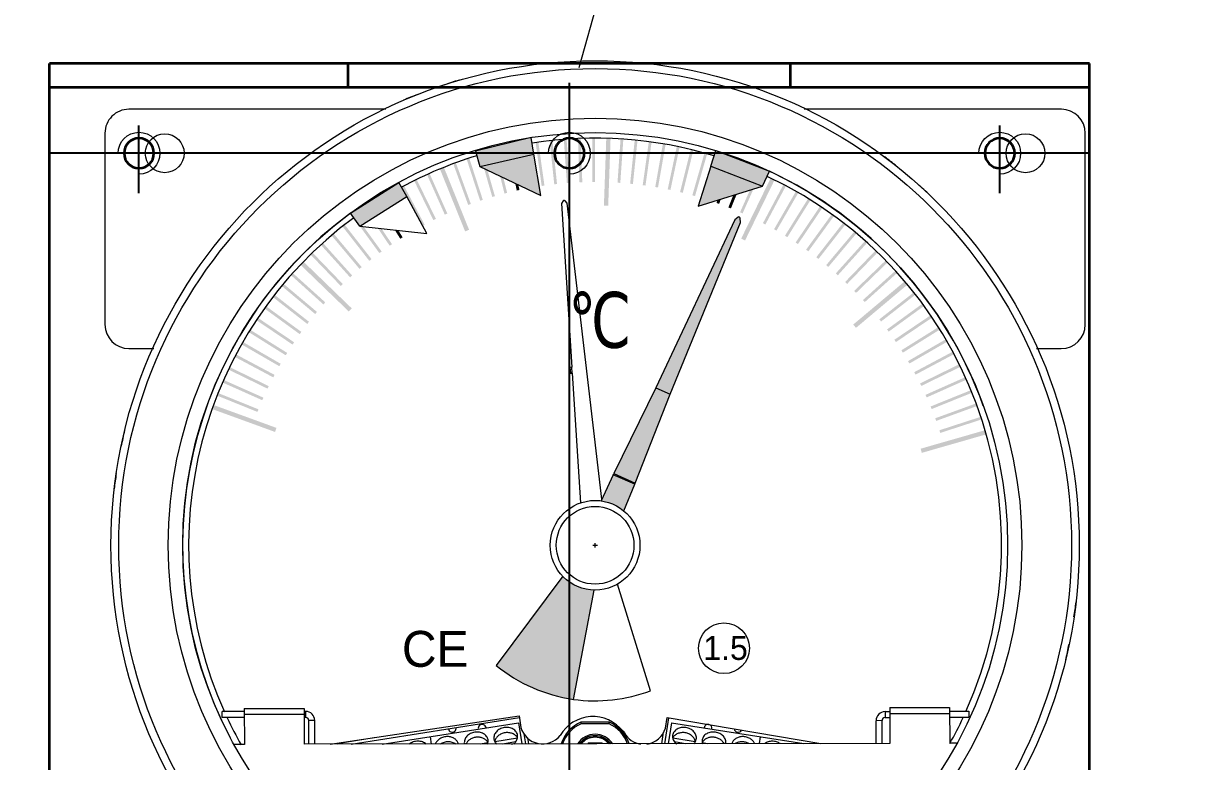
# Model space of a CAD drawing. Header units: millimetres. Extents: x 8981 to 59433, y 5244 to 14154.
# Drawn here: x 11834.6 to 12032, y 12205.3 to 12328.6 of the extents above; entities that cross this region are included whole.
import ezdxf

# ---------------------------------------------------------------- set-up
doc = ezdxf.new("R2010")
doc.units = ezdxf.units.MM
for name, color, linetype in [('02___PRT_ALL_AXES', 7, 'Continuous'), ('03___PRT_ALL_CURVES', 7, 'Continuous'), ('1', 4, 'Continuous'), ('2', 3, 'Continuous'), ('DIM', 3, 'Continuous')]:
    doc.layers.add(name, color=color, linetype=linetype)
doc.layers.add('1实线层', color=7, linetype='Continuous', lineweight=30)
doc.layers.add('铁心', color=3, linetype='Continuous', lineweight=0)
doc.styles.add('KE', font='gbenor.shx', dxfattribs={"width": 0.8, "height": 6, "bigfont": 'gbcbig.shx'})
doc.styles.get("Standard").update_dxf_attribs({"font": 'gbenor.shx', "bigfont": 'gbcbig.shx'})

# ---------------------------------------------------------------- blocks, each defined once
blk = doc.blocks.new('油面温度计底板')
at = {"ltscale": 40}
for p, q in [((8364.366988367601, 7430.049955558659), (8364.366988367603, 7663.479647320791)), ((8277.366988367601, 7651.737153375858), (8451.366988367601, 7651.737153375858)), ((8269.40402811715, 7546.737153375858), (8455.673431827667, 7546.737153375858))]:
    blk.add_line(p, q, dxfattribs=at)
at = {"ltscale": 5}
for p, q in [((8292.366988367603, 7645.050743415648), (8292.366988367603, 7656.394653179698)), ((8436.3669883676, 7645.050743415648), (8436.3669883676, 7656.394653179698)), ((8357.340258921224, 7441.737153375858), (8369.972183703865, 7441.737153375858))]:
    blk.add_line(p, q, dxfattribs=at)
at = {"layer": '1', "lineweight": 35}
for p, q in [((8277.366988367601, 7666.73715337586), (8451.366988367601, 7666.73715337586)), ((8277.366988367601, 7426.737153375857), (8277.366988367601, 7666.73715337586)), ((8327.3669883676, 7662.737153375857), (8327.3669883676, 7666.73715337586)), ((8401.366988367603, 7662.737153375857), (8401.366988367603, 7666.73715337586)), ((8451.366988367601, 7426.737153375857), (8451.366988367603, 7666.73715337586)), ((8277.366988367601, 7662.737153375857), (8451.366988367601, 7662.737153375857)), ((8277.366988367601, 7430.737153375858), (8451.366988367601, 7430.737153375858)), ((8327.3669883676, 7426.737153375857), (8327.3669883676, 7430.737153375858)), ((8401.366988367603, 7426.737153375857), (8401.366988367603, 7430.737153375858)), ((8277.366988367601, 7426.737153375857), (8451.366988367601, 7426.737153375857))]:
    blk.add_line(p, q, dxfattribs=at)
for centre in [(8292.366988367603, 7651.737153375858), (8364.366988367601, 7651.737153375858), (8436.3669883676, 7651.737153375858), (8364.366988367601, 7441.737153375858)]:
    blk.add_circle(centre, 2.5, dxfattribs=at)
at = {"layer": '2', "lineweight": 9}
for centre in [(8292.366988367603, 7651.737153375858), (8364.366988367601, 7651.737153375858), (8436.3669883676, 7651.737153375858), (8364.366988367601, 7441.737153375858)]:
    blk.add_arc(centre, 3.5, 0, 270, dxfattribs=at)
blk = doc.blocks.new('657965987967')
at = {"lineweight": 5}
h = blk.add_hatch(color=5, dxfattribs=at)
h.paths.add_polyline_path([(-41.12502574919927, -0.07501307064740104), (-45.64133760635013, -1.108377081898652), (-40.55305143035002, -3.534589777198562)])
h.paths.add_polyline_path([(-41.35431898960815, 1.31186310078192), (-46.01473208535026, 0.1613040796510177), (-45.64133760635013, -1.108377081898652), (-41.12502574919927, -0.07501307064740104)])
for color, points in [(256, [(-39.56511165330448, 1.042786136596987), (-39.18494936272327, -2.574216447759682), (-39.41684694069409, -2.598589865352551), (-39.7970092312753, 1.018412719004118)]), (256, [(-38.38288832068065, 1.146620950956276), (-38.12918918445939, -2.481445725759841), (-38.36179611670013, -2.497711186970264), (-38.61549525292139, 1.130355489745853)]), (256, [(-37.19776138380621, 1.209133512649714), (-37.07083449526544, -2.425577016041643), (-37.30386738605375, -2.433714703904116), (-37.43079427459816, 1.200995824787242)]), (256, [(-36.01117473730119, 1.230247659757879), (-36.01117473730119, -2.406678386014391), (-36.24434967196066, -2.406678386014391), (-36.24434967196066, 1.230247659757879)]), (256, [(-34.70737212407039, 1.217319091188983), (-34.90321484669767, -4.390882717638306), (-35.2627745611062, -4.378326615733386), (-35.06693183847528, 1.229875193093903)]), (256, [(-34.82457405421155, 1.209937667939812), (-34.95150094275232, -2.424772860751546), (-35.18453383354426, -2.416635172889073), (-35.05760694499986, 1.218075355802284)]), (256, [(-33.63940502468904, 1.148228281792399), (-33.8931041609103, -2.479838394923718), (-34.12571109315104, -2.463572933716932), (-33.87201195692978, 1.164493742999184)]), (256, [(-32.45711159463826, 1.045194684698799), (-32.83727388521947, -2.57180789965787), (-33.06917146319029, -2.547434482065), (-32.68900917260908, 1.069568102291669)]), (256, [(-40.74299102465739, 0.8977555763049168), (-40.23682874890437, -2.703776155198284), (-40.46773444112841, -2.736227833920566), (-40.97389671688143, 0.8653038975826348)]), (256, [(-31.2791342064811, 0.9009624072241422), (-31.78529648223412, -2.700569324279058), (-32.01620217445816, -2.668117645556777), (-31.51003989870514, 0.9334140859464242)]), (256, [(-30.10690804421392, 0.715707174185809), (-30.73845362436987, -2.865965792825591), (-30.9680861078341, -2.825475390342035), (-30.33654052767452, 0.756197576665727)]), (256, [(-28.9418612848458, 0.489654690540192), (-29.69802072839957, -3.067795795177517), (-29.92610023128873, -3.019316000256367), (-29.16994078773496, 0.5381344854613417)]), (256, [(-27.78541335839327, 0.2230803664278938), (-28.66526540154155, -3.305813432569266), (-28.89151404411678, -3.249403310368507), (-28.0116620009685, 0.2794904886250151)]), (256, [(-47.63927042342766, -0.8241622757414007), (-46.39536845598923, -4.241754843296803), (-46.61448122144066, -4.321505367868667), (-47.85838318887909, -0.9039128003132646)]), (256, [(-46.51728409139832, -0.4374060894806462), (-45.39341213596708, -3.896328304595954), (-45.6151746770156, -3.968383322066074), (-46.73904663244321, -0.5094611069507664)]), (256, [(-26.63897321851618, -0.08369101840798976), (-27.64144589707212, -3.579728717169928), (-27.86558803021398, -3.515456994737178), (-26.86311535165805, -0.01941929597523995)]), (256, [(-49.83935015741736, -1.713919496618473), (-48.36007906644591, -5.036416765513422), (-48.57309496884045, -5.131257555687625), (-50.0523660598119, -1.808760286789038)]), (256, [(-48.64300867986094, -1.195426033566036), (-46.54085873211443, -6.398429733137164), (-46.87443990270185, -6.533205274499778), (-48.97658985044473, -1.330201574928651)]), (256, [(-48.74707567545192, -1.249839618878468), (-47.38465919894224, -4.621938728771056), (-47.60085523364614, -4.709287596713693), (-48.96327171015946, -1.337188486821105)]), (256, [(-45.00323509584996, -1.412639137593942), (-45.28422582337589, -1.278656250862696), (-44.60415310145981, -3.650351684125781), (-44.38001096831795, -3.586079961693031)]), (256, [(-43.67148527387326, -2.047648296527768), (-43.94422307266723, -1.917600597356795), (-43.58264826883533, -3.367797926610365), (-43.3563996262601, -3.311387804409605)]), (1, [(-51.76196990515018, -3.622749760546867), (-52.4091346169007, -2.445534928247071), (-56.46327152954836, -5.009707556597277), (-55.67811210884975, -6.098379823997675)]), (256, [(-51.77148958518228, -3.628767725385842), (-51.76196990513199, -3.622749760535953), (-50.42638171535145, -6.052230537607102), (-50.26457092708733, -5.966194215343421), (-51.97200428153519, -2.754979117824405), (-52.17788552881029, -2.864448118802102)]), (256, [(-50.9147631011183, -2.215836499115539), (-49.32043965964476, -5.484683975886583), (-49.53001590266285, -5.586901139398833), (-51.12433934413639, -2.31805366262779)]), (256, [(-42.41426044961918, -2.647122210524685), (-42.6795302467217, -2.520635427517846), (-42.55190472542381, -3.121066297746438), (-42.32382522253465, -3.07258650282165)]), (256, [(-20.99518279652693, -2.246662591463974), (-23.45515520361005, -7.290353467891691), (-23.77852232072109, -7.132636786805961), (-21.31854991363434, -2.088945910381881)]), (256, [(-21.10525438274999, -2.205735537518194), (-22.69957782422352, -5.474583014289237), (-22.90915406724162, -5.372365850780625), (-21.31483062576808, -2.103518374009582)]), (256, [(-20.04764806785897, -2.744161539470952), (-21.75508142230319, -5.955376636993606), (-21.96096266957829, -5.845907636015909), (-20.25352931513407, -2.634692538493255)]), (256, [(-25.48312961480769, -3.842463427812618), (-25.76303291742079, -3.929733531404054), (-25.84470417955527, -4.154123479944246), (-25.62559141410384, -4.23387400451611)]), (256, [(-24.15759369140505, -3.429179067581572), (-24.44532667478779, -3.518890360843216), (-24.85220847847813, -4.525958164053009), (-24.6360124437706, -4.613307031995646)]), (256, [(-22.7540243229887, -2.991564923577243), (-23.05040912001277, -3.08397373653861), (-23.87329422229595, -4.932203936961741), (-23.66027831990141, -5.027044727135944)]), (256, [(-19.00947681464095, -3.319169474951195), (-20.82793983752708, -6.468839822275186), (-21.02987525446952, -6.352252354947268), (-19.21141223158338, -3.202582007623278)]), (256, [(-17.99200547484725, -3.930058785361325), (-19.91928264909438, -7.014346994339576), (-20.11702620850338, -6.890783104528964), (-18.18974903425624, -3.806494895547075)]), (256, [(-16.99647368057776, -4.57608519617861), (-19.03021691582035, -7.591233536724758), (-19.22352769763165, -7.460843767996266), (-17.18978446238907, -4.445695427446481)]), (256, [(-55.36800120133557, -6.131418560824386), (-55.67811210884975, -6.098379823997675), (-56.17869060178418, -5.404296675344085), (-56.18249698907675, -5.407062177589978), (-54.04476549569154, -8.349397155907354), (-53.85612301088986, -8.212340368107107)]), (256, [(-16.02409433397042, -5.256461623728683), (-18.16182582735564, -8.198796602046059), (-18.35046831215732, -8.061739814245811), (-16.2127368187721, -5.119404835932073)]), (256, [(-15.07605212947965, -5.970359134145838), (-17.31516738446953, -8.836295968285413), (-17.49891174045479, -8.692739144004008), (-15.2597964854649, -5.826802309864433)]), (256, [(-57.86345655288824, -6.731719085371878), (-55.52568555331891, -9.5177660727677), (-55.70430791629042, -9.667648031660065), (-58.04207891585975, -6.881601044260606)]), (256, [(-56.94141268231033, -5.984545225008333), (-54.70229742732045, -8.850482059147907), (-54.8860417833057, -8.994038883429312), (-57.12515703829558, -6.128102049289737)]), (256, [(-53.87419534921719, -6.290566327716078), (-54.17723166178257, -6.258281307298603), (-53.18150401902312, -7.734508245728648), (-52.98819323720818, -7.604118477000156)]), (256, [(-52.46569635455671, -6.440625633847958), (-52.7602611504808, -6.409243155721924), (-52.29730910442231, -7.150121300321189), (-52.09956554501332, -7.026557410506939)]), (256, [(-14.15350211049736, -6.71690795327595), (-16.49127311006305, -9.502954940675409), (-16.66989547303456, -9.353072981786681), (-14.33212447346523, -6.567025994387222)]), (256, [(-58.75886274757431, -7.510616654624755), (-56.32528421728421, -10.21337942618629), (-56.49856696340794, -10.36940391160169), (-58.93214549369804, -7.666641140043794)]), (256, [(-13.25756826210636, -7.495198526383319), (-15.69114679239647, -10.19796129794486), (-15.8644295385202, -10.04193681252582), (-13.43085100823009, -7.339174040967919)]), (256, [(-59.62654035184823, -8.320288966067892), (-57.10011923141064, -10.93647462167792), (-57.26785124235539, -11.09845154182403), (-59.79427236278934, -8.48226588621037)]), (256, [(-12.38934214170149, -8.304282626289933), (-14.91576326213908, -10.9204682819036), (-15.08349527308383, -10.75849136176112), (-12.55707415264624, -8.142305706147454)]), (256, [(-60.3924943021193, -9.067712414562266), (-56.35583250739728, -12.96587139741678), (-56.60575591928136, -13.2246746665478), (-60.64241771400339, -9.326515683693287)]), (256, [(-60.46543223420667, -9.15974955870115), (-57.84924657859301, -11.68617067913874), (-58.01122349873913, -11.85390269007985), (-60.62740915434915, -9.327481569645897)]), (256, [(-11.54988154906823, -9.14317450865201), (-14.16606720468189, -11.66959562908596), (-14.32804412482437, -11.50186361814485), (-11.71185846921071, -8.975442497707263)]), (256, [(-10.74020923762873, -10.01085211292593), (-13.44297200918663, -12.44443064321604), (-13.59899649460567, -12.27114789709231), (-10.89623372304413, -9.8375693668022)]), (256, [(-61.27451633411329, -10.02797567910602), (-58.57175356255539, -12.46155420939613), (-58.72777804797079, -12.63483695551986), (-61.43054081953233, -10.20125842522975)]), (256, [(-9.877402803296718, -10.98841717931646), (-14.17615331750494, -14.59549715031244), (-14.40741472506852, -14.31989053701909), (-10.1086642108603, -10.71281056602311)]), (256, [(-9.961311668372218, -10.90625830761201), (-12.74735865577168, -13.24402930718134), (-12.8972406146604, -13.06540694420983), (-10.11119362726095, -10.7276359446405)]), (256, [(-62.05280690722066, -10.92390952749338), (-59.2667599198212, -13.26168052706271), (-59.41664187870992, -13.44030289003422), (-62.20268886610938, -11.10253189046489)]), (256, [(-9.214137808008672, -11.82830217818628), (-12.08007464214825, -14.06741743317616), (-12.22363146643329, -13.88367307719454), (-9.357694632290077, -11.64455782220102)]), (256, [(-63.51325323676792, -12.79450175097008), (-60.57091825845418, -14.93223324435166), (-60.70797504625079, -15.12087572915698), (-63.65031002456817, -12.98314423577176)]), (256, [(-62.79935572635077, -11.84645954647931), (-59.93341889221119, -14.08557480146919), (-60.0769757164926, -14.26931915745445), (-62.94291255063581, -12.03020390246093)]), (256, [(-8.499597972793708, -12.77586035622517), (-11.44193295111108, -14.91359184960675), (-11.57898973890769, -14.72494936480507), (-8.636654760590318, -12.58721787141985)]), (256, [(-64.19362966432163, -13.76688109757379), (-61.17848132377185, -15.80062433282001), (-61.30887109250034, -15.99393511463131), (-64.32401943305013, -13.96019187938873)]), (256, [(-7.818562719450711, -13.74777838804584), (-10.8337110600005, -15.78152162328843), (-10.96410082872899, -15.58821084147712), (-7.948952488179202, -13.55446760623454)]), (256, [(-64.83965607513528, -14.76241289184691), (-61.75536786615703, -16.68969006609041), (-61.87893175597128, -16.88743362550304), (-64.96321996494953, -14.9601564512559)]), (256, [(-7.171861784529028, -14.74287214123979), (-10.25614999350728, -16.67014931548692), (-10.37971388332153, -16.47240575607429), (-7.295425674343278, -14.54512858182716)]), (256, [(-65.45054538554541, -15.77988423164061), (-62.30087503822142, -17.59834725452674), (-62.41746250555298, -17.80028267146918), (-65.56713285287697, -15.98181964858304)]), (256, [(-6.560283073504252, -15.75992924735328), (-9.709953420828242, -17.57839227023942), (-9.826540888159798, -17.37645685329699), (-6.676870540832169, -15.55799383041085)]), (256, [(-5.984571700824745, -16.79771057896505), (-9.195786798343761, -18.50514393340927), (-9.305255799321458, -18.29926268613417), (-6.094040701802442, -16.59182933168995)]), (256, [(-66.02555332102565, -16.81805548485863), (-62.814338223503, -18.52548883930285), (-62.9238072244807, -18.73137008657795), (-66.13502232200335, -17.02393673213373)]), (256, [(-5.445429082119517, -17.85495175938195), (-8.71427655889056, -19.44927520085184), (-8.816493722399173, -19.23969895783375), (-5.54764624562813, -17.64537551636022)]), (256, [(-66.56397932297841, -17.87566179974965), (-63.29513184620737, -19.46998524121955), (-63.39734900971598, -19.67956148424128), (-66.66619648648702, -18.08523804276774)]), (256, [(-4.943512079618813, -18.93036470307925), (-8.2660093485174, -20.40963579405434), (-8.360850138687965, -20.19661989165616), (-5.038352869793016, -18.7173488006847)]), (256, [(-67.06516740225925, -18.95141464592598), (-63.7426701333643, -20.43068573690107), (-63.83751092353486, -20.64370163929561), (-67.16000819243345, -19.16443054832416)]), (256, [(-67.52850693839719, -20.04400338425694), (-64.1564078285046, -21.40641986077026), (-64.24375669644724, -21.62261589547779), (-67.61585580633982, -20.26019941896448)]), (256, [(-4.479432201878808, -20.02263918504468), (-7.851531311771396, -21.385055661558), (-7.938880179714033, -21.16885962685046), (-4.566781069821445, -19.80644315033715)]), (256, [(-67.92423618603425, -21.03835021905252), (-62.65103804056344, -22.95763738338792), (-62.77408966534495, -23.29571894390028), (-68.04728781081212, -21.37643177956488)]), (256, [(-67.95343342353954, -21.15209686366143), (-64.5358408559805, -22.3959988311035), (-64.61559138055236, -22.61511159655493), (-68.0331839481114, -21.37120962911649)]), (256, [(-4.05375485874174, -21.13044443706895), (-7.471347426297143, -22.37434640451102), (-7.551097950872645, -22.15523363905595), (-4.133505383313604, -20.91133167161752)]), (256, [(-3.666998672480986, -22.25243076910192), (-7.125920887596294, -23.37630272452952), (-7.197975905070052, -23.15454018348464), (-3.739053689954744, -22.0306682280534)]), (256, [(-3.276397307065054, -23.4964158877774), (-8.670632911565917, -25.04318805706498), (-8.769801411275694, -24.69734639880699), (-3.375565806771192, -23.15057422951941)]), (1, [(-36.08013505160125, -36.51919740668382, -0.1991556591608992), (-38.71002943349595, -35.36165591825556), (-44.27217053894856, -42.81481678709679, 0.1344075077891556), (-37.81955050614852, -45.65492148799967)])]:
    blk.add_hatch(color=color, dxfattribs=at).paths.add_polyline_path(points)
h = blk.add_hatch(color=3, dxfattribs=at)
h.paths.add_polyline_path([(-25.91400134589639, 0.2228110634932818), (-26.3149057080991, -1.088654560597206), (-21.99146044384906, -2.753807712048001), (-21.40429351353669, -1.510761553057819, 0.0001226183228659193), (-21.41962791219339, -1.50360702472608)])
h.paths.add_polyline_path([(-26.3149057080991, -1.088654560597206), (-27.37307406490072, -4.431722812747466), (-21.99146044384906, -2.753807712048001)])
h = blk.add_hatch(color=1, dxfattribs=at)
h.paths.add_polyline_path([(-55.67811210884975, -6.098379823997675), (-50.07271048464827, -6.695570650197624), (-51.76196990515018, -3.622749760546867)], flags=17)
edge = h.paths.add_edge_path()
edge.add_line((-55.67811210884975, -6.098379823997675), (-50.07271048465009, -6.695570650197624))
edge.add_line((-56.46327152954836, -5.009707556597277), (-55.67811210884793, -6.098379823997675))
edge.add_line((-56.46327152954836, -5.009707556597277), (-52.40913461689888, -2.445534928247071))
edge.add_line((-51.76196990515018, -3.622749760546867), (-52.4091346169007, -2.445534928247071))
edge.add_line((-50.07271048464827, -6.695570650197624), (-51.76196990514836, -3.622749760546868))
edge = h.paths.add_edge_path(flags=17)
edge.add_line((-55.67811210884975, -6.098379823997675), (-51.76196990515018, -3.622749760546867))
edge.add_line((-51.76196990515018, -3.622749760546867), (-52.4091346169007, -2.445534928247071))
edge.add_line((-56.46327152954836, -5.009707556597277), (-52.40913461689888, -2.445534928247071))
edge.add_line((-56.46327152954836, -5.009707556597277), (-55.67811210884793, -6.098379823997675))
h = blk.add_hatch(color=1, dxfattribs=at)
h.paths.add_polyline_path([(-23.84384045775005, -5.779725677897659), (-23.86320424695077, -5.41778308274661, 0.6150216054962651), (-24.02657769339203, -5.345887551240594, -3.303719337709829e-05), (-24.026567485962, -5.345879158307071), (-24.30655438534814, -5.576063290496677), (-30.92135565163699, -19.59727791112164), (-29.71576269398793, -20.12791666082194)])
h.paths.add_polyline_path([(-29.71578856979977, -20.12790527164907), (-30.9216464050005, -19.59714993674788), (-34.43023703885046, -26.78127051694901), (-32.64349941809996, -27.56769864849775)])
h.paths.add_polyline_path([(-32.68971267010056, -27.67269356494944), (-34.47645029085106, -26.88626543339706), (-35.4993106807342, -29.05359011891051, -0.1413258931594611), (-33.59703245463606, -29.89084057637228)])
at = {"color": 7, "linetype": 'Continuous', "lineweight": 5}
for p, q in [((-47.38230010979896, 6.113206582453131), (-47.37812892569855, 6.098696264001774)), ((-47.38230010979896, 6.113206582453131), (-47.37688007425095, 6.099061832101142)), ((-52.02015150794978, 4.441919770950335), (-52.01623979750002, 4.428312084801291)), ((-53.49726434719923, 3.675362158151984), (-74.99997511980109, 3.675507724103227)), ((3.000024878401746, 3.67497969094984), (-18.51745548205145, 3.675125356850913)), ((-76.99998865904854, 1.675521263452538), (-77.00009697354835, -14.32447873614728)), ((4.999903024548985, -14.32503384794836), (5.000011339048797, 1.674966151651461)), ((-46.01473208535026, 0.1613040796510177), (-45.64133760635013, -1.108377081898652)), ((-45.64133760635013, -1.108377081898652), (-41.12502574919927, -0.07501307064740104)), ((-40.55305143035002, -3.534589777198562), (-41.12502574919927, -0.07501307064740104)), ((-11.78338182190055, -0.2899126197989972), (-11.79321056860135, -0.3001041034985974)), ((-45.64133760635013, -1.108377081898652), (-40.55305143035002, -3.534589777198562)), ((-26.3149057080991, -1.088654560597206), (-27.37307406490072, -4.431722812747466)), ((-26.3149057080991, -1.088654560597206), (-21.99146044384906, -2.753807712048001)), ((-21.99146044384906, -2.753807712048001), (-21.4037880885553, -1.509691556515463)), ((-51.76196990515018, -3.622749760546867), (-52.4091346169007, -2.445534928247071)), ((-27.37307406490072, -4.431722812747466), (-21.99146044384906, -2.753807712048001)), ((-55.67811210884975, -6.098379823997675), (-51.76196990515018, -3.622749760546867)), ((-8.017079287099477, -3.470766343849391), (-8.027559999449295, -3.481633854447864)), ((-8.017079287099477, -3.470766343849391), (-8.026618982399668, -3.482532607449684)), ((-38.66818844790032, -3.98557743119818), (-38.82203514079811, -4.208081810898875)), ((-38.82203514079811, -4.208081810898875), (-37.95092532620038, -17.88506492819943)), ((-38.3240491546494, -4.163249259898294), (-38.51516307529891, -3.971800903349504)), ((-35.43940303435011, -28.92665263829986), (-38.3240491546494, -4.163249259898294)), ((-24.30655438534814, -5.576063290500315), (-30.92135565165154, -19.5972779111471)), ((-29.71576269399884, -20.1279166608474), (-23.84384045775005, -5.779725677897659)), ((-24.02656748595109, -5.345879158299795), (-24.30655438534814, -5.576063290500315)), ((-23.84384045775005, -5.779725677897659), (-23.86320424695077, -5.41778308274661)), ((-55.67811210884975, -6.098379823997675), (-50.07271048464827, -6.695570650197624)), ((-75.0001105129013, -16.3244922754493), (-72.91039692545019, -16.32450642205004)), ((0.9088708097515337, -16.32500615314711), (2.999889485301537, -16.32502030859905)), ((-37.95092532620038, -17.88506492819943), (-38.10032112204863, -17.89851469349742)), ((-38.10032112204863, -17.89851469349742), (-38.05548857104804, -18.39650067959883)), ((-38.05548857104804, -18.39650067959883), (-37.9060927751998, -18.3830509142972)), ((-37.9060927751998, -18.3830509142972), (-37.95092532620038, -17.88506492819943)), ((-37.91913299719818, -18.38422489594814), (-37.22840410205026, -29.22911181979725)), ((-30.9216464050005, -19.59714993674788), (-34.43023703885046, -26.78127051694901)), ((-30.9216464050005, -19.59714993674788), (-29.71578856979977, -20.12790527164907)), ((-32.64349941809996, -27.56769864849775), (-29.71578856979977, -20.12790527164907)), ((-75.36487454449889, -23.18608821250018), (-75.35022264804866, -23.18973102034943)), ((-75.36487454449889, -23.18608821250018), (-75.34991481359975, -23.18846669915001)), ((-34.47645029085106, -26.88626543339706), (-35.50155535365047, -29.05834632519691)), ((-34.47645029085106, -26.88626543339706), (-34.43023703885046, -26.78127051694901)), ((-32.68971267010056, -27.67269356494944), (-34.47645029085106, -26.88626543339706)), ((-34.43023703885046, -26.78127051694901), (-32.64349941809996, -27.56769864849775)), ((-32.68971267010056, -27.67269356494944), (-32.64349941809996, -27.56769864849775)), ((-76.23642340780134, -28.0382287479988), (-76.22268295070171, -28.04164495049918)), ((-33.59704209959818, -29.89086415564816), (-32.68971267010056, -27.67269356494944)), ((-31.36568830594842, -44.92974925359886), (-34.12444319015049, -36.0104528372467)), ((4.237115964249824, -37.50189352949747), (4.223375507150195, -37.49847732699709)), ((3.365567100951012, -42.35403406499972), (3.350607370051875, -42.35165557834989)), ((3.365567100951012, -42.35403406499972), (3.35091520450078, -42.35039125719777)), ((-11.34531912759849, -46.33382122059993), (-6.345325131300342, -46.3260728860987)), ((-11.34531900225193, -46.33390211649748), (-11.34067510820023, -49.33060317479976)), ((-6.345325005899213, -46.32615378199989), (-6.340681111898448, -49.32285484029853)), ((-65.3448668712008, -46.66750293320001), (-67.20700888870124, -46.67038863655034)), ((-67.20623405525112, -47.17038803614923), (-67.20700888870124, -46.67038863655034)), ((-65.34409203775067, -47.16750233284984), (-67.20623405525112, -47.17038803614923)), ((-65.3452542879495, -46.41750323339875), (-60.34526029160043, -46.40975489889752)), ((-65.3452541625993, -46.41758412929994), (-65.34061026855125, -49.41428518759858)), ((-60.34449036189835, -46.90658992189856), (-65.34448435825107, -46.91433825639979)), ((-60.34526016625023, -46.40983579474778), (-60.34061627224946, -49.40653685309735)), ((-60.2070172938511, -46.65954096819769), (-60.34487287489901, -46.65975459869878)), ((-60.20624246040097, -47.15954036784751), (-60.34409804144889, -47.15975399834861)), ((-60.20624246040097, -47.15954036784751), (-60.2070172938511, -46.65954096819769)), ((-56.41469564745057, -49.40045297654797), (-42.33023406850043, -47.16718739849966)), ((-30.17829429704943, -49.35979524484719), (-29.83271086974855, -47.18031576334761)), ((-11.74765504125025, -46.67592853424867), (-11.3447933790485, -46.6730863292978)), ((-11.74765504125025, -46.67592853424867), (-11.74412760929772, -47.17591609129886)), ((-11.74412760929772, -47.17591609129886), (-11.34401853385134, -47.17309330599892)), ((-11.34454919790005, -46.83065624359733), (-6.344555201550975, -46.82290790909974)), ((-6.34484203969987, -46.63781147514965), (-4.747829242300213, -46.62654448679677)), ((-6.344067194550007, -47.13781845184712), (-4.744301810347679, -47.1265320438979)), ((-4.747829242300213, -46.62654448679677), (-4.744301810347679, -47.1265320438979)), ((-59.45585594424847, -47.40837781749724), (-59.955855343851, -47.40915265094736)), ((-59.95276099140028, -49.40593580589848), (-59.955855343851, -47.40915265094736)), ((-59.45276159175046, -49.40516097244836), (-59.45585594424847, -47.40837781749724)), ((-53.82297750315047, -49.39643667189739), (-42.39487731914778, -47.61358998304786)), ((-42.39487731914778, -47.61358998304786), (-42.11957277654801, -49.37830027114978)), ((-34.80069584094963, -47.56461678639971), (-37.19861160259825, -47.56461678639971)), ((-34.82704588539855, -47.68961678639971), (-37.17226154770105, -47.68961678639971)), ((-29.60443012434916, -47.61358998304786), (-29.87677488635018, -49.35932798964859)), ((-29.60443012434916, -47.61358998304786), (-18.52694039894777, -49.34173950569675)), ((-11.99235767185019, -47.42767358584751), (-12.49234522894767, -47.43120101780005)), ((-12.47893242715145, -49.33236709664925), (-12.49234522894767, -47.43120101780005)), ((-11.97892545050127, -49.33159225144846), (-11.99235767185019, -47.42767358584751)), ((-11.34067510820023, -49.33060317479976), (-60.34061627224946, -49.40653685309735)), ((-57.61482113469901, -49.3376244717474), (-54.48698685755153, -48.84166766249837)), ((-57.60456652415087, -49.40229688225008), (-57.61482113469901, -49.3376244717474)), ((-57.52594246144872, -49.40217504099928), (-57.61482113469901, -49.3376244717474)), ((-49.80524369320119, -48.76964802769726), (-49.70845592000114, -49.39006052629702)), ((-44.96849388839837, -49.28587424059879), (-45.60728336315151, -49.38370506729916)), ((-42.49655264104877, -48.89169552209933), (-44.37609093960054, -49.19023993404699)), ((-42.64745486144966, -49.21201220549847), (-43.70986554565025, -49.38076469814769)), ((-41.95059209889951, -48.54258398499951), (-41.81815301029928, -49.377833170347)), ((-41.64461550960186, -48.8759124174976), (-41.5650919485015, -49.37744100949931)), ((-36.76398095229888, -49.02727239899832), (-36.77259784399939, -49.00960445719829)), ((-36.5770039909512, -49.31461678639971), (-36.6088412072495, -49.36976046254858)), ((-35.42230345260032, -49.31461678639971), (-36.5770039909512, -49.31461678639971)), ((-35.39155534399833, -49.3678740726973), (-35.42230345260032, -49.31461678639971)), ((-35.22670959954849, -49.00960445719829), (-35.235326491249, -49.02727239899832)), ((-30.43147975330066, -49.36018759844956), (-30.27640226649964, -48.38216558154818)), ((-27.62322811365084, -49.19026055474751), (-29.50275960799991, -48.89167220649688)), ((-28.43845825090102, -49.35709907529963), (-29.35186754419919, -49.21199197124952)), ((-26.5669817556518, -49.35419890664707), (-27.03195593515193, -49.28033163029977)), ((-22.19406375035032, -48.76964802769726), (-22.28422152624989, -49.34756204689984)), ((-5.759341044449684, -49.32195395574672), (-6.340681111898448, -49.32285484029853)), ((-65.34061026855125, -49.41428518759858), (-66.17664715334831, -49.41558076784713)), ((-42.98430860379813, -49.37964032524906), (-42.77550173599957, -49.34647360359668)), ((-29.22382462590031, -49.3464562643494), (-29.14989121679901, -49.35820156074988))]:
    blk.add_line(p, q, dxfattribs=at)
at = {"lineweight": 5}
for p, q in [((-41.35431898960815, 1.31186310078192), (-46.01473208535026, 0.1613040796510177)), ((-41.12502574919927, -0.07501307064740104), (-41.35431898960815, 1.31186310078192)), ((-26.3149057080991, -1.088654560597206), (-25.91400134589639, 0.2228110634932818)), ((-25.91400134589639, 0.2228110634932818), (-21.41962791219339, -1.50360702472608)), ((-56.46327152954836, -5.009707556597277), (-52.4091346169007, -2.445534928247071)), ((-50.07271048464827, -6.695570650197624), (-51.76196990515018, -3.622749760546867)), ((-55.67811210884975, -6.098379823997675), (-56.46327152954836, -5.009707556597277)), ((-36.1886537217506, -32.77006113874813), (-35.81065372174999, -32.77006113874813)), ((-35.99965372174847, -32.95906113874662), (-35.99965372174847, -32.58106113874965))]:
    blk.add_line(p, q, dxfattribs=at)
at = {"color": 7, "linetype": 'Continuous', "lineweight": 5, "ltscale": 10}
for radius in [40.5, 39.85, 35.7]:
    blk.add_circle((-35.99965372174847, -32.77006113874813), radius, dxfattribs=at)
at = {"color": 7, "linetype": 'Continuous', "lineweight": 5, "ltscale": 5}
for radius in [34.5, 3.75, 3.25]:
    blk.add_circle((-35.99965372174847, -32.77006113874813), radius, dxfattribs=at)
at = {"lineweight": 5}
blk.add_circle((-25.22176459182083, -41.37485426178318), 2.124677034686167, dxfattribs=at)
at = {"color": 7, "linetype": 'Continuous', "lineweight": 5}
for centre, radius, start, end in [((-31.40534856724844, -45.49864065289876), 54.02819408085, 107.2004214304435, 108.6179871527377), ((-31.48905642774844, -45.27540271379985), 53.78975757745, 111.0823531223859, 112.4384995868517), ((-74.99998865909947, 1.675507724150521), 2, 89.99961212725577, 179.9996121272558), ((3.000011339099729, 1.67497969094984), 2, 359.9996121272558, 89.99961212725577), ((-44.57429964714902, -42.92902515759852), 53.78975933979999, 51.08232706466022, 52.43849957186857), ((-44.72577444485069, -43.11313596800028), 54.0281942101, 47.20042143161778, 48.61801038611149), ((-38.58593554165054, -4.042449739197764), 0.1, 44.9499120429417, 145.3387698583726), ((-23.96306144295158, -5.4231254041988), 0.1, 3.062382592840842, 129.4244665951326), ((-75.00009697359928, -14.3244922754493), 2, 179.9996121272558, 269.9996121272558), ((2.999903024599917, -14.32502030864998), 2, 269.9996121272558, 359.9996121272558), ((-22.67922780484878, -35.15556594679947), 54.0281942101, 167.2004214315724, 168.6180103860502), ((-22.91440984229848, -35.1164403292496), 53.78975934015001, 171.0823270647292, 172.4384995718542), ((-49.08489760159864, -30.42368194819937), 53.78975934050001, 351.0823270647292, 352.4384995718542), ((-49.32007963864817, -30.3845563306968), 54.02819421005, 347.2004214315724, 348.6180103860502), ((-36.03103650745106, -32.42147094844768), 13.35, 262.3101074670413, 290.4545518851563), ((-60.20585504369956, -47.40954006764878), 0.75, 0.08878940878119694, 90.08878940878117), ((-60.20585504369956, -47.40954006764878), 0.25, 0.08878940878119694, 90.08878940878117), ((-11.74236389335056, -47.42590986984942), 0.75, 90.40421728084137, 180.4042172808414), ((-11.74236389335056, -47.42590986984942), 0.25, 90.40421728084137, 180.4042172808414), ((-35.99964915019882, -50.31462742959775), 3.00000371935, 113.5564631065026, 161.6903909468375), ((-35.99964915019882, -50.31462742959775), 2.87499696925, 114.0706820051398, 160.8366432196721), ((-9.322925974149257, -41.75282154059823), 28.4750911014, 191.7768789031281, 192.0339254065234), ((-62.6763822210487, -41.75282138209877), 28.47509186965, 347.9660745969924, 348.2231210934581), ((-35.99966047159978, -50.31461008039696), 2.87500032115, 19.3420157377461, 65.92913714968509), ((-35.99966047159978, -50.31461008039696), 3.00000549155, 18.48419129032517, 66.44336633542466), ((-26.54965372175138, -48.06461678639971), 0.325, 83.80908872954993, 175.4723386526943), ((-26.54965372175138, -48.06461678639971), 0.325, 346.5312526812535, 76.46405588772654), ((-35.99965372174847, -50.31461678639971), 1.75, 32.92945608893422, 147.2487580405452), ((-35.99965372174847, -50.31461678639971), 1.625, 35.77560848962163, 144.3964368521305), ((-35.99965372174847, -50.31461678639971), 1.525, 38.62139201156067, 141.5501369681286)]:
    blk.add_arc(centre, radius, start, end, dxfattribs=at)
at = {"color": 7, "linetype": 'Continuous', "lineweight": 5, "ltscale": 10}
for start, end in [(19.7339280219453, 65.00183485187496), (126.3961779679069, 207.7330390598994)]:
    blk.add_arc((-35.99894913685057, -32.77167654864752), 34.49998230615, start, end, dxfattribs=at)
at = {"color": 7, "linetype": 'Continuous', "lineweight": 5}
for points, start_tangent, end_tangent in [([(-47.66118327194999, -49.3851958658488), (-47.79696702220099, -49.30414238244703), (-47.94940921025045, -49.24456105639911), (-48.28541095774926, -49.19632773460035), (-48.45878112949867, -49.20913624899913), (-48.62874053595078, -49.24629322629698), (-48.93807189580184, -49.38844485149821)], (-0.8107560865103719, 0.5853841202035697), (-0.8359448434597959, -0.548813464387419)), ([(-44.96047734209787, -49.25845926304828), (-45.02838400565088, -49.15495643609756), (-45.11489133405121, -49.06181194194869), (-45.33571964285147, -48.91451494119974), (-45.60372531944813, -48.82937648809821), (-45.89550745640008, -48.81382302779821), (-46.1856017985483, -48.8692262190998), (-46.44869267895047, -48.99073787704765), (-46.66181167450122, -49.16776499129992), (-46.80636482914997, -49.38483416409872)], (-0.4739162070630853, 0.8805699453666139), (-0.4154370116848901, -0.9096219485710977)), ([(-42.49079431670179, -48.87228914594743), (-42.56583189039884, -48.76012170774993), (-42.66272649199891, -48.66047892784991), (-42.77894406234918, -48.57597051894845), (-42.9114795580499, -48.50875674279814), (-43.21136214855142, -48.43276382779732), (-43.53137145554865, -48.44036782889816), (-43.83842676784843, -48.53077256469987), (-44.10078234814864, -48.69464264069757), (-44.20646175984803, -48.79908859369971), (-44.29132023195052, -48.91502557204876), (-44.35315437100144, -49.03947404964856), (-44.3903506175011, -49.16919115449855)], (-0.4750650988997492, 0.8799506530524697), (-0.183648328185858, -0.9829920099138353)), ([(-27.60895639044975, -49.16919350574972), (-27.64615218580002, -49.03947631659685), (-27.70798588830075, -48.91502773984757), (-27.7928439599491, -48.79909058669728), (-27.8985230112994, -48.69464441039963), (-28.16087802984839, -48.5307737451476), (-28.46793304899984, -48.44036828814933), (-28.78794236285103, -48.43276350549786), (-29.0878252684488, -48.50875565524984), (-29.22036102829952, -48.57596908404958), (-29.33657892369956, -48.6604771760467), (-29.43347391694988, -48.76011969769752), (-29.50851190854883, -48.87228688269897)], (-0.1836450150607503, 0.9829926288855471), (-0.4750682667292743, -0.8799489428068651)), ([(-25.20954258315032, -49.35070709404681), (-25.36164573144924, -49.14213269655011), (-25.57774581715057, -48.9742709373495), (-25.83967679000125, -48.86123871034943), (-26.12542706430031, -48.81253478554936), (-26.41098524324843, -48.83225693364875), (-26.67235568300021, -48.91873763769763), (-26.88756319499953, -49.06471160164801), (-26.97202942434888, -49.15637047179916), (-27.03856085594816, -49.25795762724738)], (-0.4589233104194216, 0.8884758832706863), (-0.474622961842205, -0.8801892092567533)), ([(-23.13215233555093, -49.34562501324763), (-23.41417090595132, -49.23432897064777), (-23.71869566419991, -49.19632512960015), (-24.01703246920079, -49.23518263694859), (-24.2810670619001, -49.34725477409665)], (-0.8746792519231019, 0.4847021830518818), (-0.8530798497397503, -0.5217803848056987))]:
    blk.add_spline(points, degree=3, dxfattribs=dict(at, start_tangent=start_tangent, end_tangent=end_tangent))
at = {"layer": '02___PRT_ALL_AXES', "color": 7, "linetype": 'Continuous', "lineweight": 5}
for p, q in [((-38.70699876490107, -35.3575948812977), (-44.27217053894856, -42.81481678709679)), ((-37.81955050614852, -45.65492148799967), (-36.0795342734491, -36.51604201134978)), ((-58.1700650460516, -49.39601640724868), (-42.35305571254867, -47.01536119954835)), ((-42.35305571254867, -47.01536119954835), (-42.2055674205003, -47.99656074549785)), ((-30.11446782524945, -48.04597872649902), (-29.96294023214796, -47.15966628729802)), ((-29.96294023214796, -47.15966628729802), (-17.11220563984898, -49.33954713539788)), ((-33.66395639959956, -48.31631782504701), (-33.5535481193001, -48.45832862144744))]:
    blk.add_line(p, q, dxfattribs=at)
for centre in [(-71.99999999834836, 0.0004874152509728447), (0, 0)]:
    blk.add_circle(centre, 1.625, dxfattribs=at)
at = {"layer": '02___PRT_ALL_AXES', "color": 7, "linetype": 'Continuous', "lineweight": 5, "ltscale": 10}
for start, end in [(72.97233323094335, 98.93065660442758), (106.9378929026121, 118.4386147259475), (335.8192028340817, 64.97206760774056), (126.4373197604609, 204.2486457709462)]:
    blk.add_arc((-35.99933920014882, -32.73881272159997), 34, start, end, dxfattribs=at)
at = {"layer": '02___PRT_ALL_AXES', "color": 7, "linetype": 'Continuous', "lineweight": 5}
for centre, radius, start, end in [((-35.85865561604805, -32.44971830024951), 13.35, 230.9332136594694, 261.5536355283917), ((-35.99933920014882, -32.73881272159997), 34, 205.1629864951596, 209.4438011141426), ((-36.17578583649811, -50.26917475854862), 3.1816563804, 37.86377978609084, 149.7066446199357), ((-35.99933920014882, -32.73881272159997), 34, 330.7899003389954, 334.8931012381191), ((-47.9496537217492, -48.06461678639971), 0.325, 188.0523902789316, 10.28964945784707), ((-45.4496537217492, -48.06461678639971), 0.325, 4.527661347305703, 193.4687473187465), ((-40.39356564145055, -47.49111977644861), 1.88117543585, 195.5859477837812, 321.4189744751494), ((-31.92144946735061, -47.52287418074775), 1.88117543585, 277.4948482374495, 343.8547568325685), ((-24.04965372175138, -48.06461678639971), 0.325, 188.1274942357439, 332.8006045376835), ((-35.99965372174847, -50.31461678639971), 1.5, 39.25497351397868, 140.9168582870831), ((-31.92144946735061, -47.52287418074775), 1.88117543585, 209.819630274488, 261.6982080736345), ((-46.28352773034931, -49.24593272334823), 0.6562123736500001, 188.8699692862559, 192.3640171666493)]:
    blk.add_arc(centre, radius, start, end, dxfattribs=at)
for points, start_tangent, end_tangent in [([(-42.48567251719942, -48.65348094979709), (-42.52903874090043, -48.5001588827472), (-42.60870858814815, -48.35865245169771), (-42.72162039139948, -48.23439966949809), (-42.86343501335068, -48.13217550084664), (-43.02870259765041, -48.05590836319971), (-43.21107200365077, -48.00852915994983), (-43.4035348774014, -47.99185864724859), (-43.59869497859836, -48.00653746354874), (-43.78905241399843, -48.05200151019744), (-43.96729185410004, -48.12650362939894), (-44.12656365715156, -48.22718074644945), (-44.26074709714885, -48.35016389624798), (-44.36468557970147, -48.49072690530011), (-44.43438480719851, -48.64346801594729), (-44.467166277449, -48.80251747299917), (-44.46177021690164, -48.96176309504881)], (-0.1541410726287861, 0.9880488498697072), (0.1541410726288794, -0.9880488498696597)), ([(-27.53753722659894, -48.96176309504881), (-27.53214116609888, -48.80251747299917), (-27.56492263634937, -48.64346801594729), (-27.63462186385004, -48.49072690530011), (-27.73856034639903, -48.35016389624798), (-27.87274378634902, -48.22718074644945), (-28.03201558944784, -48.12650362939894), (-28.21025502954944, -48.05200151019744), (-28.40061246489859, -48.00653746354874), (-28.59577256609919, -47.99185864724859), (-28.78823543984981, -48.00852915994983), (-28.97060484590111, -48.05590836319971), (-29.1358724301499, -48.13217550084664), (-29.2776870521011, -48.23439966949809), (-29.3905988553488, -48.35865245169771), (-29.47026870265108, -48.5001588827472), (-29.51363492634846, -48.65348094979709)], (0.1541410726288235, 0.9880488498696919), (-0.1541410726288744, -0.9880488498696937)), ([(-50.13172156360088, -49.39069361629663), (-50.2750338359001, -49.28751846054729), (-50.44222250414896, -49.21085047224915), (-50.62673335435102, -49.16369526409835), (-50.82133311284997, -49.14790139774777), (-51.21018775210177, -49.21162064134842), (-51.5484078074478, -49.39211432954835)], (-0.7470314342845221, 0.6647887154508119), (-0.7867657023687642, -0.6172517554257918)), ([(-47.43307150994951, -49.38585399654767), (-47.47531733465075, -49.25684754800022), (-47.54361945204801, -49.13681499459926), (-47.63608910880066, -49.02904035614847), (-47.75015736119894, -48.93651345259786), (-47.88265525734823, -48.86180916369995), (-48.02990480795052, -48.80699744999947), (-48.35201141610014, -48.76254979794976), (-48.6809518516493, -48.80807992539849), (-48.98044432084862, -48.93856107594911), (-49.10859600695039, -49.03148945984867), (-49.21746176355009, -49.13960073199996), (-49.30401745314884, -49.25989487069819), (-49.36585804100105, -49.38903316069991)], (-0.2125761349598959, 0.9771445066342117), (-0.346308860771596, -0.9381205535277184)), ([(-44.95579464184993, -49.0388336313481), (-44.99916086560188, -48.88551156429821), (-45.07883071284959, -48.74400513324872), (-45.19174251610093, -48.6197523510491), (-45.33355713804849, -48.51752818239765), (-45.49882472234822, -48.44126104474708), (-45.68119412834858, -48.3938818414972), (-45.87365700209921, -48.3772113287996), (-46.06881710329981, -48.39189014509975), (-46.25917453869988, -48.43735419174845), (-46.43741397875056, -48.51185631094995), (-46.59668578184937, -48.61253342804775), (-46.73086922179937, -48.73551657779899), (-46.83480770434835, -48.87607958684748), (-46.90450693184903, -49.0288206974983), (-46.93728840215044, -49.18787015455018), (-46.93189234159945, -49.34711577659982)], (-0.1541410726288881, 0.9880488498696369), (0.1541410726288942, -0.9880488498696997)), ([(-44.99232031849897, -49.38326700844846), (-44.95168406959783, -49.21147337474758), (-44.95579464184993, -49.0388336313481)], (0.3476456617237108, 0.937625988272901), (-0.1541410725528354, 0.9880488498815269)), ([(-44.46177021690164, -48.96176309504881), (-44.43264765754793, -49.07788062634791), (-44.38266320640105, -49.18817231259891), (-44.31292148885041, -49.29014429884774), (-44.22492653649897, -49.38163969324887)], (0.1541410726465721, -0.9880488498670246), (0.7482895645761928, -0.6633722390531956)), ([(-42.8105594346016, -49.3800950342993), (-42.6518333635504, -49.22414627644685), (-42.54100007435045, -49.04392279704916), (-42.48451310454766, -48.8499463975495), (-42.48567251719942, -48.65348094979709)], (0.7876441044389798, 0.6161304770440651), (-0.1541410726251364, 0.9880488498702523)), ([(-29.51363492634846, -48.65348094979709), (-29.51572944839791, -48.84310042284778), (-29.46404118770079, -49.03077206434682), (-29.36138517949803, -49.20633905789873), (-29.21333381549994, -49.36024626814833)], (-0.1541410726091566, -0.9880488498727875), (0.7682796817486421, -0.6401143105822489)), ([(-27.74855092510188, -49.35772397654728), (-27.67050162254964, -49.26996934754789), (-27.60859716129926, -49.17350012714815), (-27.56398879209883, -49.07007739124674), (-27.53753722659894, -48.96176309504881)], (0.7188072221584506, 0.6952094485640798), (0.1541410725751384, 0.9880488498779922)), ([(-27.04351280170158, -49.0388336313481), (-27.04900401164923, -49.19696113719692), (-27.01684349889911, -49.35493875879911)], (-0.1541410726991426, -0.9880488498586644), (0.3093048133535783, -0.9509629500860537)), ([(-25.06741510194843, -49.34711577659982), (-25.06201904140107, -49.18787015455018), (-25.09480051164792, -49.0288206974983), (-25.1644997391486, -48.87607958684748), (-25.26843822170122, -48.73551657779899), (-25.4026216616985, -48.61253342804775), (-25.56189346475003, -48.51185631094995), (-25.740132904848, -48.43735419174845), (-25.93049034024807, -48.39189014509975), (-26.12565044144867, -48.3772113287996), (-26.3181133151993, -48.3938818414972), (-26.50048272119966, -48.44126104474708), (-26.66575030549939, -48.51752818239765), (-26.80756492745058, -48.6197523510491), (-26.92047673069828, -48.74400513324872), (-27.00014657794964, -48.88551156429821), (-27.04351280170158, -49.0388336313481)], (0.1541410726288794, 0.98804884986966), (-0.1541410726288212, -0.9880488498696369)), ([(-22.65039834564959, -49.34704427939869), (-22.71731989600084, -49.22488212389726), (-22.80659601265143, -49.11182590399767), (-23.04250130974833, -48.9243576371482), (-23.33396231714869, -48.80382088654733), (-23.6511517969011, -48.76254946379777), (-23.96160517335011, -48.80477560164945), (-24.23354975389884, -48.92616825219739), (-24.34614896089988, -49.01295846860012), (-24.43915398600075, -49.11431046719736), (-24.51016722189888, -49.22759858614882), (-24.55737439890072, -49.34998211174752)], (-0.4016830086917559, 0.9157787727001923), (-0.2668137271297067, -0.963748118034625)), ([(-20.52043509340001, -49.34201005949944), (-20.83331289120179, -49.19771331764787), (-21.00543356530034, -49.16032320219892), (-21.1809667689995, -49.14790205199824), (-21.52051000525171, -49.19872305569879), (-21.67396678200021, -49.26038499354763), (-21.81005735665167, -49.34390365369836)], (-0.8341404228854468, 0.5515521325391504), (-0.8025273971832025, -0.5966152669604851))]:
    blk.add_spline(points, degree=3, dxfattribs=dict(at, start_tangent=start_tangent, end_tangent=end_tangent))
at = {"layer": '03___PRT_ALL_CURVES', "color": 4, "linetype": 'Continuous', "lineweight": 5}
blk.add_line((-33.58300303115175, -27.27951402844701), (-33.53678977935124, -27.17451911245007), dxfattribs=at)
at = {"layer": '1实线层', "color": 7, "linetype": 'Continuous', "lineweight": 5}
blk.add_line((-59.95276099140028, -49.40593580589848), (-59.955855343851, -47.40915265094736), dxfattribs=at)
at = {"lineweight": 5, "insert": (-52.15957551074098, -39.9285396852647), "char_height": 3, "width": 792.4594748230039, "attachment_point": 1}
blk.add_mtext('{\\f汉仪粗黑简|b0|i0|c134|p49;CE}', dxfattribs=at)
at = {"lineweight": 5, "insert": (-26.94463268595428, -40.35049947450898), "char_height": 2, "width": 81.15907131093878, "attachment_point": 1, "line_spacing_factor": 0.5}
blk.add_mtext('{\\f汉仪粗黑繁|b0|i0|c134|p49;1.5}', dxfattribs=at)
at = {"layer": 'DIM', "color": 0, "lineweight": 5, "style": 'KE', "width": 0.8}
blk.add_text('℃', height=4.660035896441036, dxfattribs=at).set_placement((-38.24824250434904, -16.25545013913506))

msp = doc.modelspace()

# ---------------------------------------------------------------- linework, layer by layer
at = {"layer": '铁心'}
msp.add_line((11927.54892955104, 12321.27696321684, -849.9977308496753), (12049.61831768665, 12755.01709771634), dxfattribs=at)

# ---------------------------------------------------------------- block references
at = {"xscale": -1, "rotation": 359.9999999999991}
msp.add_blockref('油面温度计底板', (20290.27419628326, 4655.204735962907, -4.673158308019353e-09), dxfattribs=at)
at = {"xscale": 2, "yscale": 2, "zscale": 2}
msp.add_blockref('657965987967', (12002.21363910251, 12306.9418962232, -4.673159766948794e-09), dxfattribs=at)

doc.saveas('drawing.dxf')
